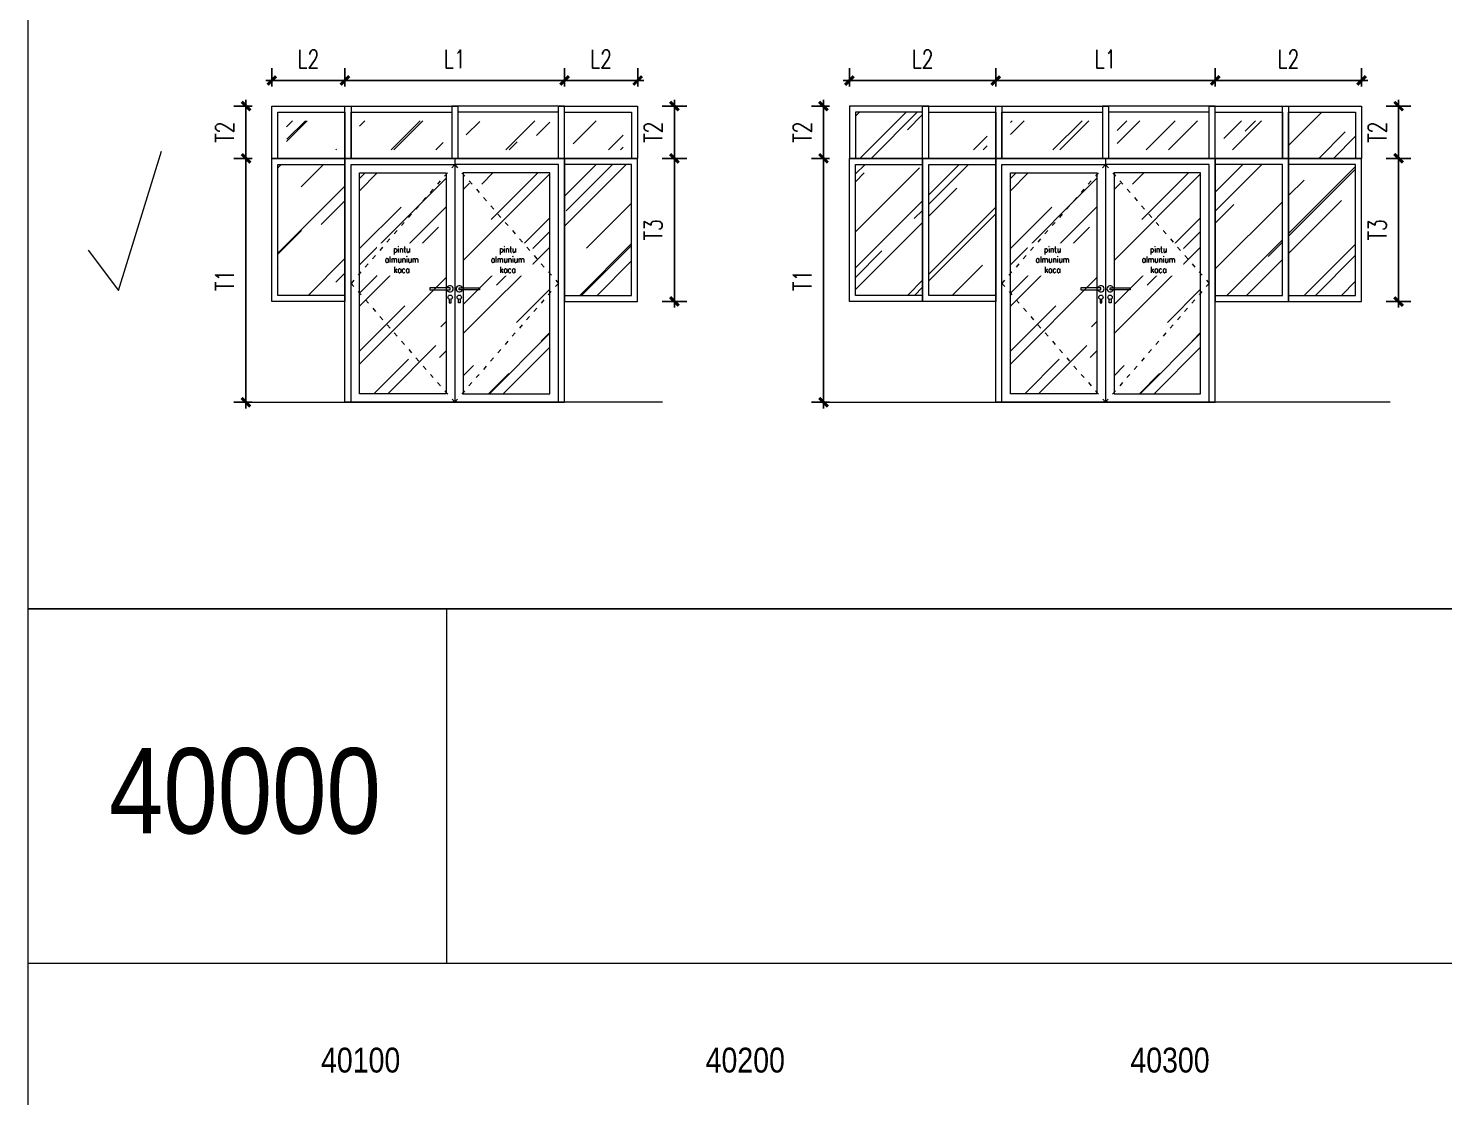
# Model space of a CAD drawing. Header units: centimetres. Extents: x 241563 to 294181, y -34797 to 61752.
# Drawn here: x 247733 to 259339, y -17854 to -9092 of the extents above; entities that cross this region are included whole.
import ezdxf

# ---------------------------------------------------------------- set-up
doc = ezdxf.new("R2010")
doc.units = ezdxf.units.CM
doc.header["$MEASUREMENT"] = 0
doc.linetypes.add('ACAD_ISO03W100', pattern=[30, 12, -18])
doc.layers.add('0.00', color=130, linetype='Continuous', lineweight=0)
doc.layers.add('0.09', color=30, linetype='Continuous', lineweight=9)
doc.styles.add('51DIM', font='SIMPLEX.shx', dxfattribs={"width": 0.85})
doc.styles.add('ISO', font='ARIALN.TTF')
doc.styles.add('TEXT', font='simplex.shx', dxfattribs={"width": 0.75})
doc.dimstyles.new('D100B', dxfattribs={"dimscale": 100, "dimtxt": 1.5, "dimasz": 0.5, "dimexe": 1, "dimexo": 2, "dimgap": 1, "dimtad": 1, "dimdec": 0, "dimzin": 0, "dimdsep": 46, "dimtxsty": 'TEXT', "dimblk1": 'tick', "dimblk2": 'tick', "dimsah": 1, "dimcen": 0, "dimclre": 15, "dimadec": 0, "dimazin": 0, "dimtfac": 1, "dimtdec": 0, "dimtix": 1, "dimtmove": 2, "dimatfit": 3, "dimldrblk": 'tick', "dimfxl": 1, "dimtolj": 1, "dimtzin": 0, "dimarcsym": 0})
pattern_1 = [(45, (-3101.54, -29116.67), (424.2641, 1131.37085), [7500, -1000, 2500, -500]), (45, (-2808.1, -28469.67), (-823.7794, 116.6726), [1500, -165, 3000, -375]), (45, (-3225.3, -28639.37), (1601.59686, 2075.3584), [4000, -700, 2000, -500])]
pattern_2 = [(45, (-3101.54, -26237), (424.2641, 1131.37085), [7500, -1000, 2500, -500]), (45, (-2808.1, -25590), (-823.7794, 116.6726), [1500, -165, 3000, -375]), (45, (-3225.3, -25759.72), (1601.59686, 2075.3584), [4000, -700, 2000, -500])]
pattern_3 = [(45, (2234.8, -29116.67), (424.2641, 1131.37085), [7500, -1000, 2500, -500]), (45, (2528.23, -28469.67), (-823.7794, 116.6726), [1500, -165, 3000, -375]), (45, (2111.04, -28639.37), (1601.59686, 2075.3584), [4000, -700, 2000, -500])]
pattern_4 = [(45, (-38508.8, -6390.1), (424.2641, 1131.37085), [7500, -1000, 2500, -500]), (45, (-38215.36, -5743.1), (-823.7794, 116.6726), [1500, -165, 3000, -375]), (45, (-38632.55, -5912.83), (1601.59686, 2075.3584), [4000, -700, 2000, -500])]

# ---------------------------------------------------------------- blocks, each defined once
blk = doc.blocks.new('tick')
for p, q in [((-1, 0), (1, 0)), ((0, 1), (0, -1))]:
    blk.add_line(p, q)
at = {"const_width": 0.5}
blk.add_lwpolyline([(-0.71, -0.71), (0.71, 0.71)], dxfattribs=at)
blk = doc.blocks.new('*D376')
at = {"color": 15, "linetype": 'Continuous', "lineweight": -2, "ltscale": 2, "transparency": 16777216}
for p, q in [((250330, -9530), (250330, -9420)), ((252130, -9530), (252130, -9420))]:
    blk.add_line(p, q, dxfattribs=at)
at = {"color": 0, "linetype": 'Continuous', "lineweight": -2, "ltscale": 2, "transparency": 16777216}
blk.add_line((250380, -9520), (252080, -9520), dxfattribs=at)
at = {"layer": 'Defpoints', "color": 0, "linetype": 'Continuous', "ltscale": 2, "transparency": 16777216}
for p in [(252130, -9520), (250330, -9730), (252130, -9730)]:
    blk.add_point(p, dxfattribs=at)
at = {"color": 0, "linetype": 'Continuous', "lineweight": -2, "ltscale": 2, "transparency": 16777216, "xscale": 50, "yscale": 50, "zscale": 50, "rotation": 180}
blk.add_blockref('tick', (250330, -9520), dxfattribs=at)
at = {"color": 0, "linetype": 'Continuous', "lineweight": -2, "ltscale": 2, "transparency": 16777216, "xscale": 50, "yscale": 50, "zscale": 50}
blk.add_blockref('tick', (252130, -9520), dxfattribs=at)
at = {"color": 0, "linetype": 'Continuous', "ltscale": 2, "transparency": 16777216, "insert": (251230, -9345), "char_height": 150, "attachment_point": 5, "style": 'TEXT'}
blk.add_mtext('\\A1;L1', dxfattribs=at)
blk = doc.blocks.new('*D377')
at = {"color": 15, "linetype": 'Continuous', "lineweight": -2, "ltscale": 2, "transparency": 16777216}
for p, q in [((249730, -9530), (249730, -9420)), ((250330, -9530), (250330, -9420))]:
    blk.add_line(p, q, dxfattribs=at)
at = {"color": 0, "linetype": 'Continuous', "lineweight": -2, "ltscale": 2, "transparency": 16777216}
blk.add_line((250280, -9520), (249780, -9520), dxfattribs=at)
at = {"layer": 'Defpoints', "color": 0, "linetype": 'Continuous', "ltscale": 2, "transparency": 16777216}
for p in [(249730, -9520), (249730, -9730), (250330, -9730)]:
    blk.add_point(p, dxfattribs=at)
at = {"color": 0, "linetype": 'Continuous', "lineweight": -2, "ltscale": 2, "transparency": 16777216, "xscale": 50, "yscale": 50, "zscale": 50, "rotation": 180}
blk.add_blockref('tick', (249730, -9520), dxfattribs=at)
at = {"color": 0, "linetype": 'Continuous', "lineweight": -2, "ltscale": 2, "transparency": 16777216, "xscale": 50, "yscale": 50, "zscale": 50}
blk.add_blockref('tick', (250330, -9520), dxfattribs=at)
at = {"color": 0, "linetype": 'Continuous', "ltscale": 2, "transparency": 16777216, "insert": (250030, -9345), "char_height": 150, "attachment_point": 5, "style": 'TEXT'}
blk.add_mtext('\\A1;L2', dxfattribs=at)
blk = doc.blocks.new('*D378')
at = {"color": 15, "linetype": 'Continuous', "lineweight": -2, "ltscale": 2, "transparency": 16777216}
for p, q in [((252130, -9530), (252130, -9420)), ((252730, -9530), (252730, -9420))]:
    blk.add_line(p, q, dxfattribs=at)
at = {"color": 0, "linetype": 'Continuous', "lineweight": -2, "ltscale": 2, "transparency": 16777216}
blk.add_line((252180, -9520), (252680, -9520), dxfattribs=at)
at = {"layer": 'Defpoints', "color": 0, "linetype": 'Continuous', "ltscale": 2, "transparency": 16777216}
for p in [(252730, -9520), (252130, -9730), (252730, -9730)]:
    blk.add_point(p, dxfattribs=at)
at = {"color": 0, "linetype": 'Continuous', "lineweight": -2, "ltscale": 2, "transparency": 16777216, "xscale": 50, "yscale": 50, "zscale": 50, "rotation": 180}
blk.add_blockref('tick', (252130, -9520), dxfattribs=at)
at = {"color": 0, "linetype": 'Continuous', "lineweight": -2, "ltscale": 2, "transparency": 16777216, "xscale": 50, "yscale": 50, "zscale": 50}
blk.add_blockref('tick', (252730, -9520), dxfattribs=at)
at = {"color": 0, "linetype": 'Continuous', "ltscale": 2, "transparency": 16777216, "insert": (252430, -9345), "char_height": 150, "attachment_point": 5, "style": 'TEXT'}
blk.add_mtext('\\A1;L2', dxfattribs=at)
blk = doc.blocks.new('*D379')
at = {"color": 15, "linetype": 'Continuous', "lineweight": -2, "ltscale": 2, "transparency": 16777216}
for p, q in [((249530, -10159), (249418, -10159)), ((249530, -12159), (249418, -12159))]:
    blk.add_line(p, q, dxfattribs=at)
at = {"color": 0, "linetype": 'Continuous', "lineweight": -2, "ltscale": 2, "transparency": 16777216}
blk.add_line((249518, -10209), (249518, -12109), dxfattribs=at)
at = {"layer": 'Defpoints', "color": 0, "linetype": 'Continuous', "ltscale": 2, "transparency": 16777216}
for p in [(249730, -10159), (249518, -12159), (249730, -12159)]:
    blk.add_point(p, dxfattribs=at)
at = {"color": 0, "linetype": 'Continuous', "lineweight": -2, "ltscale": 2, "transparency": 16777216, "xscale": 50, "yscale": 50, "zscale": 50}
for p, rotation in [((249518, -10159), 90), ((249518, -12159), 270)]:
    blk.add_blockref('tick', p, dxfattribs=dict(at, rotation=rotation))
at = {"color": 0, "linetype": 'Continuous', "ltscale": 2, "transparency": 16777216, "insert": (249343, -11159), "char_height": 150, "attachment_point": 5, "rotation": 90, "style": 'TEXT'}
blk.add_mtext('\\A1;T1', dxfattribs=at)
blk = doc.blocks.new('*D380')
at = {"color": 15, "linetype": 'Continuous', "lineweight": -2, "ltscale": 2, "transparency": 16777216}
for p, q in [((249530, -9730), (249418, -9730)), ((249530, -10159), (249418, -10159))]:
    blk.add_line(p, q, dxfattribs=at)
at = {"color": 0, "linetype": 'Continuous', "lineweight": -2, "ltscale": 2, "transparency": 16777216}
blk.add_line((249518, -9780), (249518, -10109), dxfattribs=at)
at = {"layer": 'Defpoints', "color": 0, "linetype": 'Continuous', "ltscale": 2, "transparency": 16777216}
for p in [(249730, -9730), (249518, -10159), (249730, -10159)]:
    blk.add_point(p, dxfattribs=at)
at = {"color": 0, "linetype": 'Continuous', "lineweight": -2, "ltscale": 2, "transparency": 16777216, "xscale": 50, "yscale": 50, "zscale": 50}
for p, rotation in [((249518, -9730), 90), ((249518, -10159), 270)]:
    blk.add_blockref('tick', p, dxfattribs=dict(at, rotation=rotation))
at = {"color": 0, "linetype": 'Continuous', "ltscale": 2, "transparency": 16777216, "insert": (249343, -9944), "char_height": 150, "attachment_point": 5, "rotation": 90, "style": 'TEXT'}
blk.add_mtext('\\A1;T2', dxfattribs=at)
blk = doc.blocks.new('*D381')
at = {"color": 15, "linetype": 'Continuous', "lineweight": -2, "ltscale": 2, "transparency": 16777216}
for p, q in [((252930, -9730), (253132, -9730)), ((252930, -10159), (253132, -10159))]:
    blk.add_line(p, q, dxfattribs=at)
at = {"color": 0, "linetype": 'Continuous', "lineweight": -2, "ltscale": 2, "transparency": 16777216}
blk.add_line((253032, -10109), (253032, -9780), dxfattribs=at)
at = {"layer": 'Defpoints', "color": 0, "linetype": 'Continuous', "ltscale": 2, "transparency": 16777216}
for p in [(252730, -9730), (253032, -9730), (252730, -10159)]:
    blk.add_point(p, dxfattribs=at)
at = {"color": 0, "linetype": 'Continuous', "lineweight": -2, "ltscale": 2, "transparency": 16777216, "xscale": 50, "yscale": 50, "zscale": 50}
for p, rotation in [((253032, -9730), 90), ((253032, -10159), 270)]:
    blk.add_blockref('tick', p, dxfattribs=dict(at, rotation=rotation))
at = {"color": 0, "linetype": 'Continuous', "ltscale": 2, "transparency": 16777216, "insert": (252857, -9944), "char_height": 150, "attachment_point": 5, "rotation": 90, "style": 'TEXT'}
blk.add_mtext('\\A1;T2', dxfattribs=at)
blk = doc.blocks.new('*D382')
at = {"color": 15, "linetype": 'Continuous', "lineweight": -2, "ltscale": 2, "transparency": 16777216}
for p, q in [((252930, -10159), (253132, -10159)), ((252930, -11332), (253132, -11332))]:
    blk.add_line(p, q, dxfattribs=at)
at = {"color": 0, "linetype": 'Continuous', "lineweight": -2, "ltscale": 2, "transparency": 16777216}
blk.add_line((253032, -11282), (253032, -10209), dxfattribs=at)
at = {"layer": 'Defpoints', "color": 0, "linetype": 'Continuous', "ltscale": 2, "transparency": 16777216}
for p in [(252730, -10159), (253032, -10159), (252730, -11332)]:
    blk.add_point(p, dxfattribs=at)
at = {"color": 0, "linetype": 'Continuous', "lineweight": -2, "ltscale": 2, "transparency": 16777216, "xscale": 50, "yscale": 50, "zscale": 50}
for p, rotation in [((253032, -10159), 90), ((253032, -11332), 270)]:
    blk.add_blockref('tick', p, dxfattribs=dict(at, rotation=rotation))
at = {"color": 0, "linetype": 'Continuous', "ltscale": 2, "transparency": 16777216, "insert": (252857, -10745), "char_height": 150, "attachment_point": 5, "rotation": 90, "style": 'TEXT'}
blk.add_mtext('\\A1;T3', dxfattribs=at)
blk = doc.blocks.new('*D383')
at = {"color": 15, "linetype": 'Continuous', "lineweight": -2, "ltscale": 2, "transparency": 16777216}
for p, q in [((255666, -9530), (255666, -9420)), ((257466, -9530), (257466, -9420))]:
    blk.add_line(p, q, dxfattribs=at)
at = {"color": 0, "linetype": 'Continuous', "lineweight": -2, "ltscale": 2, "transparency": 16777216}
blk.add_line((255716, -9520), (257416, -9520), dxfattribs=at)
at = {"layer": 'Defpoints', "color": 0, "linetype": 'Continuous', "ltscale": 2, "transparency": 16777216}
for p in [(257466, -9520), (255666, -9730), (257466, -9730)]:
    blk.add_point(p, dxfattribs=at)
at = {"color": 0, "linetype": 'Continuous', "lineweight": -2, "ltscale": 2, "transparency": 16777216, "xscale": 50, "yscale": 50, "zscale": 50, "rotation": 180}
blk.add_blockref('tick', (255666, -9520), dxfattribs=at)
at = {"color": 0, "linetype": 'Continuous', "lineweight": -2, "ltscale": 2, "transparency": 16777216, "xscale": 50, "yscale": 50, "zscale": 50}
blk.add_blockref('tick', (257466, -9520), dxfattribs=at)
at = {"color": 0, "linetype": 'Continuous', "ltscale": 2, "transparency": 16777216, "insert": (256566, -9345), "char_height": 150, "attachment_point": 5, "style": 'TEXT'}
blk.add_mtext('\\A1;L1', dxfattribs=at)
blk = doc.blocks.new('*D384')
at = {"color": 15, "linetype": 'Continuous', "lineweight": -2, "ltscale": 2, "transparency": 16777216}
for p, q in [((254466, -9530), (254466, -9420)), ((255666, -9530), (255666, -9420))]:
    blk.add_line(p, q, dxfattribs=at)
at = {"color": 0, "linetype": 'Continuous', "lineweight": -2, "ltscale": 2, "transparency": 16777216}
blk.add_line((255616, -9520), (254516, -9520), dxfattribs=at)
at = {"layer": 'Defpoints', "color": 0, "linetype": 'Continuous', "ltscale": 2, "transparency": 16777216}
for p in [(254466, -9520), (254466, -9730), (255666, -9730)]:
    blk.add_point(p, dxfattribs=at)
at = {"color": 0, "linetype": 'Continuous', "lineweight": -2, "ltscale": 2, "transparency": 16777216, "xscale": 50, "yscale": 50, "zscale": 50, "rotation": 180}
blk.add_blockref('tick', (254466, -9520), dxfattribs=at)
at = {"color": 0, "linetype": 'Continuous', "lineweight": -2, "ltscale": 2, "transparency": 16777216, "xscale": 50, "yscale": 50, "zscale": 50}
blk.add_blockref('tick', (255666, -9520), dxfattribs=at)
at = {"color": 0, "linetype": 'Continuous', "ltscale": 2, "transparency": 16777216, "insert": (255066, -9345), "char_height": 150, "attachment_point": 5, "style": 'TEXT'}
blk.add_mtext('\\A1;L2', dxfattribs=at)
blk = doc.blocks.new('*D385')
at = {"color": 15, "linetype": 'Continuous', "lineweight": -2, "ltscale": 2, "transparency": 16777216}
for p, q in [((257466, -9530), (257466, -9420)), ((258666, -9530), (258666, -9420))]:
    blk.add_line(p, q, dxfattribs=at)
at = {"color": 0, "linetype": 'Continuous', "lineweight": -2, "ltscale": 2, "transparency": 16777216}
blk.add_line((257516, -9520), (258616, -9520), dxfattribs=at)
at = {"layer": 'Defpoints', "color": 0, "linetype": 'Continuous', "ltscale": 2, "transparency": 16777216}
for p in [(258666, -9520), (257466, -9730), (258666, -9730)]:
    blk.add_point(p, dxfattribs=at)
at = {"color": 0, "linetype": 'Continuous', "lineweight": -2, "ltscale": 2, "transparency": 16777216, "xscale": 50, "yscale": 50, "zscale": 50, "rotation": 180}
blk.add_blockref('tick', (257466, -9520), dxfattribs=at)
at = {"color": 0, "linetype": 'Continuous', "lineweight": -2, "ltscale": 2, "transparency": 16777216, "xscale": 50, "yscale": 50, "zscale": 50}
blk.add_blockref('tick', (258666, -9520), dxfattribs=at)
at = {"color": 0, "linetype": 'Continuous', "ltscale": 2, "transparency": 16777216, "insert": (258066, -9345), "char_height": 150, "attachment_point": 5, "style": 'TEXT'}
blk.add_mtext('\\A1;L2', dxfattribs=at)
blk = doc.blocks.new('*D386')
at = {"color": 15, "linetype": 'Continuous', "lineweight": -2, "ltscale": 2, "transparency": 16777216}
for p, q in [((254266, -10159), (254154, -10159)), ((254266, -12159), (254154, -12159))]:
    blk.add_line(p, q, dxfattribs=at)
at = {"color": 0, "linetype": 'Continuous', "lineweight": -2, "ltscale": 2, "transparency": 16777216}
blk.add_line((254254, -10209), (254254, -12109), dxfattribs=at)
at = {"layer": 'Defpoints', "color": 0, "linetype": 'Continuous', "ltscale": 2, "transparency": 16777216}
for p in [(254466, -10159), (254254, -12159), (254466, -12159)]:
    blk.add_point(p, dxfattribs=at)
at = {"color": 0, "linetype": 'Continuous', "lineweight": -2, "ltscale": 2, "transparency": 16777216, "xscale": 50, "yscale": 50, "zscale": 50}
for p, rotation in [((254254, -10159), 90), ((254254, -12159), 270)]:
    blk.add_blockref('tick', p, dxfattribs=dict(at, rotation=rotation))
at = {"color": 0, "linetype": 'Continuous', "ltscale": 2, "transparency": 16777216, "insert": (254079, -11159), "char_height": 150, "attachment_point": 5, "rotation": 90, "style": 'TEXT'}
blk.add_mtext('\\A1;T1', dxfattribs=at)
blk = doc.blocks.new('*D387')
at = {"color": 15, "linetype": 'Continuous', "lineweight": -2, "ltscale": 2, "transparency": 16777216}
for p, q in [((254266, -9730), (254154, -9730)), ((254266, -10159), (254154, -10159))]:
    blk.add_line(p, q, dxfattribs=at)
at = {"color": 0, "linetype": 'Continuous', "lineweight": -2, "ltscale": 2, "transparency": 16777216}
blk.add_line((254254, -9780), (254254, -10109), dxfattribs=at)
at = {"layer": 'Defpoints', "color": 0, "linetype": 'Continuous', "ltscale": 2, "transparency": 16777216}
for p in [(254466, -9730), (254254, -10159), (254466, -10159)]:
    blk.add_point(p, dxfattribs=at)
at = {"color": 0, "linetype": 'Continuous', "lineweight": -2, "ltscale": 2, "transparency": 16777216, "xscale": 50, "yscale": 50, "zscale": 50}
for p, rotation in [((254254, -9730), 90), ((254254, -10159), 270)]:
    blk.add_blockref('tick', p, dxfattribs=dict(at, rotation=rotation))
at = {"color": 0, "linetype": 'Continuous', "ltscale": 2, "transparency": 16777216, "insert": (254079, -9944), "char_height": 150, "attachment_point": 5, "rotation": 90, "style": 'TEXT'}
blk.add_mtext('\\A1;T2', dxfattribs=at)
blk = doc.blocks.new('*D388')
at = {"color": 15, "linetype": 'Continuous', "lineweight": -2, "ltscale": 2, "transparency": 16777216}
for p, q in [((258866, -9730), (259069, -9730)), ((258866, -10159), (259069, -10159))]:
    blk.add_line(p, q, dxfattribs=at)
at = {"color": 0, "linetype": 'Continuous', "lineweight": -2, "ltscale": 2, "transparency": 16777216}
blk.add_line((258969, -10109), (258969, -9780), dxfattribs=at)
at = {"layer": 'Defpoints', "color": 0, "linetype": 'Continuous', "ltscale": 2, "transparency": 16777216}
for p in [(258666, -9730), (258969, -9730), (258666, -10159)]:
    blk.add_point(p, dxfattribs=at)
at = {"color": 0, "linetype": 'Continuous', "lineweight": -2, "ltscale": 2, "transparency": 16777216, "xscale": 50, "yscale": 50, "zscale": 50}
for p, rotation in [((258969, -9730), 90), ((258969, -10159), 270)]:
    blk.add_blockref('tick', p, dxfattribs=dict(at, rotation=rotation))
at = {"color": 0, "linetype": 'Continuous', "ltscale": 2, "transparency": 16777216, "insert": (258794, -9944), "char_height": 150, "attachment_point": 5, "rotation": 90, "style": 'TEXT'}
blk.add_mtext('\\A1;T2', dxfattribs=at)
blk = doc.blocks.new('*D389')
at = {"color": 15, "linetype": 'Continuous', "lineweight": -2, "ltscale": 2, "transparency": 16777216}
for p, q in [((258866, -10159), (259069, -10159)), ((258866, -11332), (259069, -11332))]:
    blk.add_line(p, q, dxfattribs=at)
at = {"color": 0, "linetype": 'Continuous', "lineweight": -2, "ltscale": 2, "transparency": 16777216}
blk.add_line((258969, -11282), (258969, -10209), dxfattribs=at)
at = {"layer": 'Defpoints', "color": 0, "linetype": 'Continuous', "ltscale": 2, "transparency": 16777216}
for p in [(258666, -10159), (258969, -10159), (258666, -11332)]:
    blk.add_point(p, dxfattribs=at)
at = {"color": 0, "linetype": 'Continuous', "lineweight": -2, "ltscale": 2, "transparency": 16777216, "xscale": 50, "yscale": 50, "zscale": 50}
for p, rotation in [((258969, -10159), 90), ((258969, -11332), 270)]:
    blk.add_blockref('tick', p, dxfattribs=dict(at, rotation=rotation))
at = {"color": 0, "linetype": 'Continuous', "ltscale": 2, "transparency": 16777216, "insert": (258794, -10745), "char_height": 150, "attachment_point": 5, "rotation": 90, "style": 'TEXT'}
blk.add_mtext('\\A1;T3', dxfattribs=at)

msp = doc.modelspace()

# ---------------------------------------------------------------- hatches: boundary and pattern name
at = {"layer": '0.00', "linetype": 'Continuous', "ltscale": 2}
h = msp.add_hatch(dxfattribs=at)
h.set_pattern_fill('AR-RROOF', color=4, scale=500, angle=45)
h.set_pattern_definition([(45, (-38508.8, -11880.7), (424.2641, 1131.37085), [7500, -1000, 2500, -500]), (45, (-38215.36, -11233.7), (-823.7794, 116.6726), [1500, -165, 3000, -375]), (45, (-38632.55, -11403.38), (1601.59686, 2075.3584), [4000, -700, 2000, -500])])
h.paths.add_polyline_path([(250259.7, -10088.6), (249849.7, -10088.6), (249849.7, -9850.3), (250259.7, -9850.3)])
h.paths.add_polyline_path([(251134.7, -10088.6), (250449.7, -10088.6), (250449.7, -9850.3), (251134.7, -9850.3)])
h.paths.add_polyline_path([(251324.7, -10088.6), (252009.7, -10088.6), (252009.7, -9850.3), (251324.7, -9850.3)])
h.paths.add_polyline_path([(252609.7, -10088.6), (252199.7, -10088.6), (252199.7, -9850.3), (252609.7, -9850.3)])
h = msp.add_hatch(dxfattribs=at)
h.set_pattern_fill('AR-RROOF', color=4, scale=500, angle=45)
h.set_pattern_definition(pattern_4)
h.paths.add_polyline_path([(254516, -10158.6), (255066, -10158.6), (255066, -9780.3), (254516, -9780.3)])
h.paths.add_polyline_path([(258616, -10158.6), (258066, -10158.6), (258066, -9780.3), (258616, -9780.3)])
h = msp.add_hatch(dxfattribs=at)
h.set_pattern_fill('AR-RROOF', color=4, scale=500, angle=45)
h.set_pattern_definition(pattern_4)
h.paths.add_polyline_path([(255596, -10088.6), (255186, -10088.6), (255186, -9850.3), (255596, -9850.3)])
h.paths.add_polyline_path([(256471, -10088.6), (255786, -10088.6), (255786, -9850.3), (256471, -9850.3)])
h.paths.add_polyline_path([(256661, -10088.6), (257346, -10088.6), (257346, -9850.3), (256661, -9850.3)])
h.paths.add_polyline_path([(257946, -10088.6), (257536, -10088.6), (257536, -9850.3), (257946, -9850.3)])
h = msp.add_hatch(dxfattribs=at)
h.set_pattern_fill('AR-RROOF', color=4, scale=500, angle=45)
h.set_pattern_definition(pattern_2)
h.paths.add_polyline_path([(249779.7, -10208.6), (250329.7, -10208.6), (250329.7, -11282), (249779.7, -11282)])
h = msp.add_hatch(dxfattribs=at)
h.set_pattern_fill('AR-RROOF', color=4, scale=500, angle=45)
h.set_pattern_definition(pattern_2)
h.paths.add_polyline_path([(252679.7, -10208.6), (252129.7, -10208.6), (252129.7, -11282), (252679.7, -11282)])
h = msp.add_hatch(dxfattribs=at)
h.set_pattern_fill('AR-RROOF', color=4, scale=500, angle=45)
h.set_pattern_definition(pattern_4)
h.paths.add_polyline_path([(255116, -10208.6), (255666, -10208.6), (255666, -11282), (255116, -11282)])
h.paths.add_polyline_path([(254516, -10208.6), (255066, -10208.6), (255066, -11282), (254516, -11282)])
h = msp.add_hatch(dxfattribs=at)
h.set_pattern_fill('AR-RROOF', color=4, scale=500, angle=45)
h.set_pattern_definition([(45, (-618.97, -26237), (424.2641, 1131.37085), [7500, -1000, 2500, -500]), (45, (-325.5, -25590), (-823.7794, 116.6726), [1500, -165, 3000, -375]), (45, (-742.7, -25759.72), (1601.59686, 2075.3584), [4000, -700, 2000, -500])])
h.paths.add_polyline_path([(258016, -10208.6), (257466, -10208.6), (257466, -11282), (258016, -11282)])
h.paths.add_polyline_path([(258616, -10208.6), (258066, -10208.6), (258066, -11282), (258616, -11282)])
h = msp.add_hatch(dxfattribs=at)
h.set_pattern_fill('AR-RROOF', color=4, scale=500, angle=45)
h.set_pattern_definition(pattern_1)
h.paths.add_polyline_path([(251159.7, -12088.6), (250449.7, -12088.6), (250449.7, -10278.6), (251159.7, -10278.6)])
h = msp.add_hatch(dxfattribs=at)
h.set_pattern_fill('AR-RROOF', color=4, scale=500, angle=45)
h.set_pattern_definition(pattern_1)
h.paths.add_polyline_path([(251299.7, -12088.6), (252009.7, -12088.6), (252009.7, -10278.6), (251299.7, -10278.6)])
h = msp.add_hatch(dxfattribs=at)
h.set_pattern_fill('AR-RROOF', color=4, scale=500, angle=45)
h.set_pattern_definition(pattern_3)
h.paths.add_polyline_path([(256496, -12088.6), (255786, -12088.6), (255786, -10278.6), (256496, -10278.6)])
h = msp.add_hatch(dxfattribs=at)
h.set_pattern_fill('AR-RROOF', color=4, scale=500, angle=45)
h.set_pattern_definition(pattern_3)
h.paths.add_polyline_path([(256636, -12088.6), (257346, -12088.6), (257346, -10278.6), (256636, -10278.6)])

# ---------------------------------------------------------------- linework, layer by layer
at = {"layer": '0.00', "color": 40, "linetype": 'Continuous', "ltscale": 2, "true_color": 0xf8d731}
for p, q in [((250329.7, -10158.6), (249729.7, -10158.6)), ((252129.7, -10158.6), (252729.7, -10158.6)), ((255066, -10158.6), (254466, -10158.6)), ((255666, -10158.6), (255066, -10158.6)), ((257466, -10158.6), (258066, -10158.6)), ((258066, -10158.6), (258666, -10158.6))]:
    msp.add_line(p, q, dxfattribs=at)
at = {"layer": '0.00', "color": 40, "linetype": 'Continuous', "ltscale": 0.5, "true_color": 0xf8d731}
for p, q in [((249525.4, -12158.6), (251531.5, -12158.6)), ((252934, -12158.6), (250927.9, -12158.6)), ((254232.8, -12158.6), (256867.8, -12158.6)), ((258899.2, -12158.6), (256264.3, -12158.6))]:
    msp.add_line(p, q, dxfattribs=at)
for points in [[(250379.7, -10158.6), (249729.7, -10158.6), (249729.7, -9730.3), (250379.7, -9730.3)], [(251254.7, -10158.6), (250329.7, -10158.6), (250329.7, -9730.3), (251254.7, -9730.3)], [(251254.7, -10158.6), (250329.7, -10158.6), (250329.7, -9730.3), (251254.7, -9730.3)], [(251204.7, -10158.6), (252129.7, -10158.6), (252129.7, -9730.3), (251204.7, -9730.3)], [(251204.7, -10158.6), (252129.7, -10158.6), (252129.7, -9730.3), (251204.7, -9730.3)], [(252729.7, -10158.6), (252079.7, -10158.6), (252079.7, -9730.3), (252729.7, -9730.3)], [(254466, -10158.6), (255116, -10158.6), (255116, -9730.3), (254466, -9730.3)], [(255716, -10158.6), (255066, -10158.6), (255066, -9730.3), (255716, -9730.3)], [(256591, -10158.6), (255666, -10158.6), (255666, -9730.3), (256591, -9730.3)], [(256591, -10158.6), (255666, -10158.6), (255666, -9730.3), (256591, -9730.3)], [(256541, -10158.6), (257466, -10158.6), (257466, -9730.3), (256541, -9730.3)], [(256541, -10158.6), (257466, -10158.6), (257466, -9730.3), (256541, -9730.3)], [(258066, -10158.6), (257416, -10158.6), (257416, -9730.3), (258066, -9730.3)], [(258666, -10158.6), (258016, -10158.6), (258016, -9730.3), (258666, -9730.3)], [(250329.7, -10158.6), (249779.7, -10158.6), (249779.7, -9780.3), (250329.7, -9780.3)], [(251204.7, -10158.6), (250379.7, -10158.6), (250379.7, -9780.3), (251204.7, -9780.3)], [(251204.7, -10158.6), (250379.7, -10158.6), (250379.7, -9780.3), (251204.7, -9780.3)], [(251254.7, -10158.6), (252079.7, -10158.6), (252079.7, -9780.3), (251254.7, -9780.3)], [(251254.7, -10158.6), (252079.7, -10158.6), (252079.7, -9780.3), (251254.7, -9780.3)], [(252679.7, -10158.6), (252129.7, -10158.6), (252129.7, -9780.3), (252679.7, -9780.3)], [(254516, -10158.6), (255066, -10158.6), (255066, -9780.3), (254516, -9780.3)], [(255666, -10158.6), (255116, -10158.6), (255116, -9780.3), (255666, -9780.3)], [(256541, -10158.6), (255716, -10158.6), (255716, -9780.3), (256541, -9780.3)], [(256541, -10158.6), (255716, -10158.6), (255716, -9780.3), (256541, -9780.3)], [(256591, -10158.6), (257416, -10158.6), (257416, -9780.3), (256591, -9780.3)], [(256591, -10158.6), (257416, -10158.6), (257416, -9780.3), (256591, -9780.3)], [(258016, -10158.6), (257466, -10158.6), (257466, -9780.3), (258016, -9780.3)], [(258616, -10158.6), (258066, -10158.6), (258066, -9780.3), (258616, -9780.3)], [(251229.7, -12158.6), (250329.7, -12158.6), (250329.7, -10158.6), (251229.7, -10158.6)], [(251229.7, -12158.6), (250379.7, -12158.6), (250379.7, -10208.6), (251229.7, -10208.6)], [(251229.7, -12158.6), (252129.7, -12158.6), (252129.7, -10158.6), (251229.7, -10158.6)], [(251229.7, -12158.6), (252079.7, -12158.6), (252079.7, -10208.6), (251229.7, -10208.6)], [(256566, -12158.6), (255666, -12158.6), (255666, -10158.6), (256566, -10158.6)], [(256566, -12158.6), (255716, -12158.6), (255716, -10208.6), (256566, -10208.6)], [(256566, -12158.6), (257466, -12158.6), (257466, -10158.6), (256566, -10158.6)], [(256566, -12158.6), (257416, -12158.6), (257416, -10208.6), (256566, -10208.6)], [(251159.7, -12088.6), (250449.7, -12088.6), (250449.7, -10278.6), (251159.7, -10278.6)], [(251299.7, -12088.6), (252009.7, -12088.6), (252009.7, -10278.6), (251299.7, -10278.6)], [(256496, -12088.6), (255786, -12088.6), (255786, -10278.6), (256496, -10278.6)], [(256636, -12088.6), (257346, -12088.6), (257346, -10278.6), (256636, -10278.6)], [(251192.2, -11221.1), (251026.9, -11221.1), (251026.9, -11236.8), (251192.2, -11236.8)], [(251267.1, -11221.1), (251432.5, -11221.1), (251432.5, -11236.8), (251267.1, -11236.8)], [(256528.6, -11221.1), (256363.2, -11221.1), (256363.2, -11236.8), (256528.6, -11236.8)], [(256603.5, -11221.1), (256768.8, -11221.1), (256768.8, -11236.8), (256603.5, -11236.8)]]:
    msp.add_lwpolyline(points, close=True, dxfattribs=at)
at = {"layer": '0.00', "linetype": 'Continuous', "ltscale": 2}
msp.add_lwpolyline([(248223.1, -10912.3), (248474.1, -11243.6), (248825.6, -10099.3)], dxfattribs=at)
at = {"layer": '0.00', "color": 40, "linetype": 'Continuous', "ltscale": 2, "true_color": 0xf8d731}
for points in [[(249729.7, -10158.6), (250329.7, -10158.6), (250329.7, -11332), (249729.7, -11332)], [(249779.7, -10208.6), (250329.7, -10208.6), (250329.7, -11282), (249779.7, -11282)], [(252729.7, -10158.6), (252129.7, -10158.6), (252129.7, -11332), (252729.7, -11332)], [(252679.7, -10208.6), (252129.7, -10208.6), (252129.7, -11282), (252679.7, -11282)], [(254466, -10158.6), (255066, -10158.6), (255066, -11332), (254466, -11332)], [(254516, -10208.6), (255066, -10208.6), (255066, -11282), (254516, -11282)], [(255066, -10158.6), (255666, -10158.6), (255666, -11332), (255066, -11332)], [(255116, -10208.6), (255666, -10208.6), (255666, -11282), (255116, -11282)], [(258066, -10158.6), (257466, -10158.6), (257466, -11332), (258066, -11332)], [(258016, -10208.6), (257466, -10208.6), (257466, -11282), (258016, -11282)], [(258666, -10158.6), (258066, -10158.6), (258066, -11332), (258666, -11332)], [(258616, -10208.6), (258066, -10208.6), (258066, -11282), (258616, -11282)]]:
    msp.add_lwpolyline(points, close=True, dxfattribs=at)
at = {"layer": '0.00', "color": 40, "linetype": 'Continuous', "ltscale": 0.5, "true_color": 0xf8d731}
for points in [[(251184.8, -11314.2), (251184.8, -11344), (251199.7, -11344), (251199.7, -11314.2)], [(251274.6, -11314.2), (251274.6, -11344), (251259.7, -11344), (251259.7, -11314.2)], [(256521.1, -11314.2), (256521.1, -11344), (256536, -11344), (256536, -11314.2)], [(256610.9, -11314.2), (256610.9, -11344), (256596.1, -11344), (256596.1, -11314.2)]]:
    msp.add_lwpolyline(points, dxfattribs=at)
at = {"layer": '0.00', "color": 6, "linetype": 'Continuous', "ltscale": 2}
for points in [[(247733.3, -13852.2), (294181.1, -13852.2), (294181.1, -34797.3), (247733.3, -34797.3)], [(247733.3, -13852.2), (294181.1, -13852.2), (294181.1, -16762.7), (247733.3, -16762.7)], [(247733.3, -13852.2), (251163.3, -13852.2), (251163.3, -16762.7), (247733.3, -16762.7)]]:
    msp.add_lwpolyline(points, close=True, dxfattribs=at)
at = {"layer": '0.00', "color": 40, "linetype": 'Continuous', "ltscale": 0.5, "true_color": 0xf8d731}
for centre in [(251192.2, -11297.6), (251267.1, -11297.6), (256528.6, -11297.6), (256603.5, -11297.6)]:
    msp.add_circle(centre, 18.1, dxfattribs=at)
for centre, start, end in [((251192.2, -11229), 197.67913, 162.32087), ((251267.1, -11229), 17.67913, 342.32087), ((256528.6, -11229), 197.67913, 162.32087), ((256603.5, -11229), 17.67913, 342.32087)]:
    msp.add_arc(centre, 25.9, start, end, dxfattribs=at)

# ---------------------------------------------------------------- texts
at = {"layer": '0.00', "color": 6, "linetype": 'Continuous', "insert": (248394.6, -14995), "char_height": 700, "width": 604.134, "attachment_point": 1, "style": 'ISO'}
msp.add_mtext('40000', dxfattribs=at)
at = {"layer": '0.00', "color": 40, "linetype": 'Continuous', "ltscale": 2, "true_color": 0xf8d731, "char_height": 204.1, "width": 604.134, "attachment_point": 1, "style": 'ISO'}
for s, insert in [('40100', (250133.3, -17451.4)), ('40200', (253287, -17451.4)), ('40300', (256769.6, -17451.4))]:
    msp.add_mtext(s, dxfattribs=dict(at, insert=insert))

# ---------------------------------------------------------------- dimensions: what is measured, and where the dimension line sits
at = {"linetype": 'Continuous', "ltscale": 2}
for base, p1, p2, angle, text, picture, middle in [((249729.7, -9519.7), (250329.7, -9730.3), (249729.7, -9730.3), 180, 'L2', '*D377', (250029.7, -9344.7)), ((252729.7, -9519.7), (252129.7, -9730.3), (252729.7, -9730.3), 0, 'L2', '*D378', (252429.7, -9344.7)), ((254466, -9519.7), (255666, -9730.3), (254466, -9730.3), 180, 'L2', '*D384', (255066, -9344.7)), ((258666, -9519.7), (257466, -9730.3), (258666, -9730.3), 0, 'L2', '*D385', (258066, -9344.7)), ((249518, -10158.6), (249729.7, -9730.3), (249729.7, -10158.6), 90, 'T2', '*D380', (249343, -9944.5)), ((253032.3, -9730.3), (252729.7, -10158.6), (252729.7, -9730.3), 90, 'T2', '*D381', (252857.3, -9944.5)), ((254254.4, -10158.6), (254466, -9730.3), (254466, -10158.6), 90, 'T2', '*D387', (254079.4, -9944.5)), ((258968.6, -9730.3), (258666, -10158.6), (258666, -9730.3), 90, 'T2', '*D388', (258793.6, -9944.5)), ((249518, -12158.6), (249729.7, -10158.6), (249729.7, -12158.6), 90, 'T1', '*D379', (249343, -11158.6)), ((253032.3, -10158.6), (252729.7, -11332), (252729.7, -10158.6), 90, 'T3', '*D382', (252857.3, -10745.3)), ((254254.4, -12158.6), (254466, -10158.6), (254466, -12158.6), 90, 'T1', '*D386', (254079.4, -11158.6)), ((258968.6, -10158.6), (258666, -11332), (258666, -10158.6), 90, 'T3', '*D389', (258793.6, -10745.3))]:
    dim = msp.add_linear_dim(base=base, p1=p1, p2=p2, angle=angle, text=text, dimstyle='D100B', dxfattribs=at)
    dim.commit()
    dim.dimension.update_dxf_attribs({"geometry": picture, "text_midpoint": middle})
for base, p1, p2, picture, middle in [((252129.7, -9519.7), (250329.7, -9730.3), (252129.7, -9730.3), '*D376', (251229.7, -9344.7)), ((257466, -9519.7), (255666, -9730.3), (257466, -9730.3), '*D383', (256566, -9344.7))]:
    dim = msp.add_linear_dim(base=base, p1=p1, p2=p2, text='L1', dimstyle='D100B', dxfattribs=at)
    dim.commit()
    dim.dimension.update_dxf_attribs({"geometry": picture, "text_midpoint": middle})

# ---------------------------------------------------------------- next in the draw order: texts
at = {"layer": '0.09', "color": 2, "lineweight": 18, "char_height": 50, "width": 357.616, "attachment_point": 5, "style": '51DIM', "bg_fill": 3, "box_fill_scale": 1.5, "bg_fill_color": 256, "bg_fill_transparency": 0}
for insert in [(250795, -10988.6), (251664.4, -10988.6), (256131.3, -10988.6), (257000.8, -10988.6)]:
    msp.add_mtext('{\\C256;pintu \\Palmunium \\Pkaca}', dxfattribs=dict(at, insert=insert))

# ---------------------------------------------------------------- next in the draw order: linework, layer by layer
at = {"layer": '0.00', "color": 40, "linetype": 'Continuous', "ltscale": 2, "true_color": 0xf8d731}
msp.add_lwpolyline([(247733.3, 23609.2), (294181.1, 23609.2), (294181.1, -13852.2), (247733.3, -13852.2)], close=True, dxfattribs=at)
at = {"layer": '0.00', "color": 40, "linetype": 'ACAD_ISO03W100', "ltscale": 3, "true_color": 0xf8d731}
for points in [[(251229.7, -10208.6), (250379.7, -11183.6), (251229.7, -12158.6)], [(251229.7, -10208.6), (252079.7, -11183.6), (251229.7, -12158.6)], [(256566, -10208.6), (255716, -11183.6), (256566, -12158.6)], [(256566, -10208.6), (257416, -11183.6), (256566, -12158.6)]]:
    msp.add_lwpolyline(points, dxfattribs=at)

doc.saveas('drawing.dxf')
